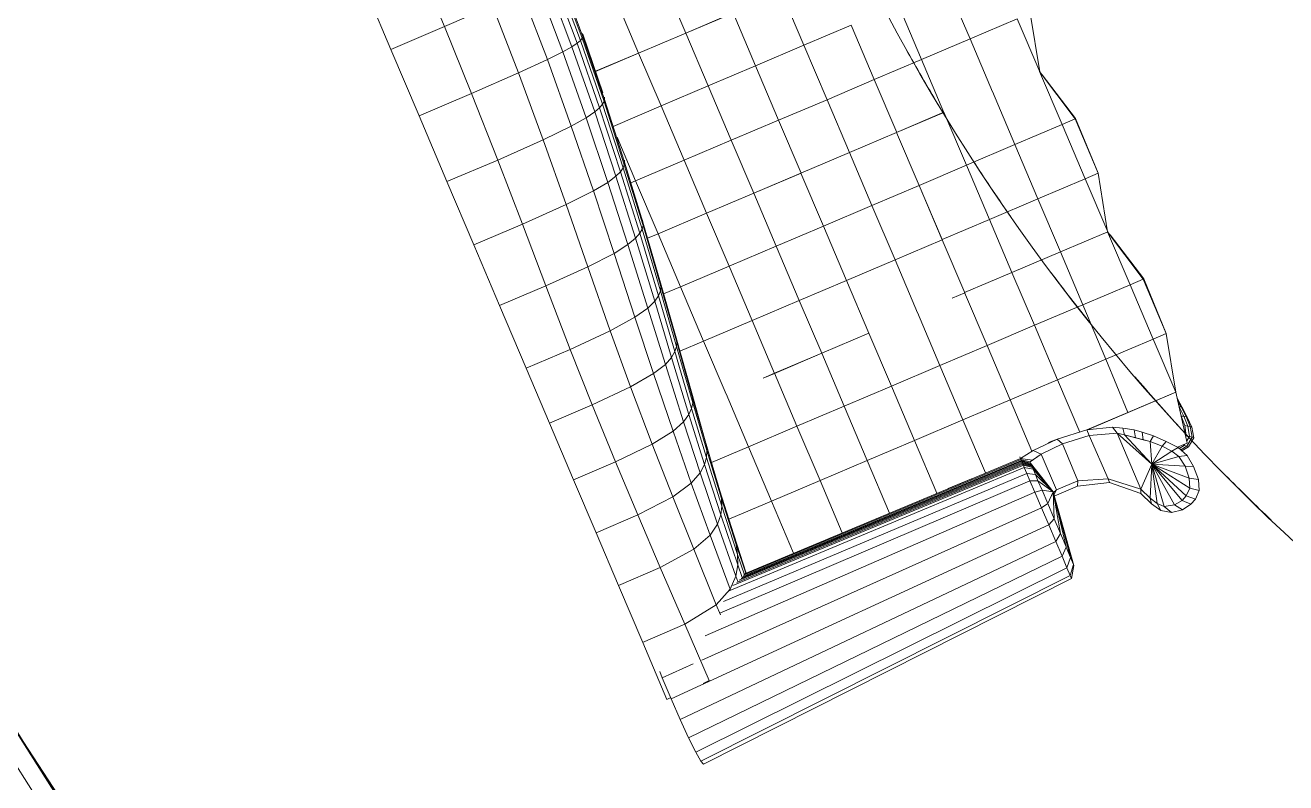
# Model space of a CAD drawing. Header units: metres. Extents: x -217 to -108, y -304 to -188.
# Drawn here: x -163.708 to -161.966, y -241.484 to -240.437 of the extents above; entities that cross this region are included whole.
import ezdxf

# ---------------------------------------------------------------- set-up
doc = ezdxf.new("R2010")
doc.units = ezdxf.units.M
for name, color, linetype, lineweight in [('A-FLOR', 192, 'Continuous', 9), ('A-GLAZ-CURT', 52, 'Continuous', 9), ('A-WALL', 113, 'Continuous', 9), ('G-IMPT', 8, 'Continuous', 9), ('I-FURN', 30, 'Continuous', 9), ('I-WALL', 2, 'Continuous', 9)]:
    doc.layers.add(name, color=color, linetype=linetype, lineweight=lineweight)

# ---------------------------------------------------------------- blocks, each defined once
blk = doc.blocks.new('Panel de sistema - Acristalado-456907-Nivel 3')
at = {"layer": 'A-GLAZ-CURT', "lineweight": 18}
for p, q in [((0.4601, 0.0495), (-0.4601, 0.0495)), ((-0.4601, 0.0495), (-0.4601, 0.0245)), ((0.4601, 0.0245), (0.4601, 0.0495)), ((-0.4601, 0.0245), (0.4601, 0.0245))]:
    blk.add_line(p, q, dxfattribs=at)
blk = doc.blocks.new('Couch21 - 12ZCOU21_dwg-V132-Nivel 3')
at = {"layer": 'G-IMPT'}
for p, q in [((-0.0063, 0.9929), (-0.0063, 0.8908)), ((0.0747, 0.9929), (0.0741, 0.8908)), ((0.0747, 0.9929), (0.0741, 0.8908)), ((0.0741, 0.8908), (-0.0063, 0.8908)), ((-0.0063, 0.8908), (-0.0063, 0.7912)), ((0.0741, 0.8908), (0.0724, 0.7912)), ((0.0741, 0.8908), (0.0724, 0.7912)), ((0.1464, 0.8912), (0.0741, 0.8908)), ((0.1464, 0.8912), (0.1434, 0.7919)), ((0.1907, 0.8921), (0.1873, 0.7933)), ((0.2149, 0.8931), (0.2112, 0.7949)), ((0.2292, 0.894), (0.2254, 0.7965)), ((0.2378, 0.895), (0.234, 0.7982)), ((0.2437, 0.896), (0.2397, 0.7999)), ((0.2471, 0.8969), (0.2431, 0.8016)), ((0.2488, 0.8978), (0.2448, 0.8032)), ((0.3068, 0.7523), (0.3068, 0.8318)), ((0.3777, 0.7523), (0.3777, 0.8318)), ((0.2431, 0.8016), (0.2367, 0.7092)), ((0.2448, 0.8032), (0.2383, 0.7119)), ((0.2431, 0.8016), (0.2397, 0.7999)), ((0.246, 0.8049), (0.24, 0.7211)), ((0.2448, 0.8032), (0.2431, 0.8016)), ((0.246, 0.8049), (0.2448, 0.8032)), ((0.2462, 0.8077), (0.246, 0.8049)), ((0.0724, 0.7912), (-0.0063, 0.7912)), ((-0.0063, 0.7912), (-0.0063, 0.6923)), ((0.0724, 0.7912), (0.0698, 0.6923)), ((0.0724, 0.7912), (0.0698, 0.6923)), ((0.1434, 0.7919), (0.0724, 0.7912)), ((0.1434, 0.7919), (0.1387, 0.6934)), ((0.1873, 0.7933), (0.1434, 0.7919)), ((0.1873, 0.7933), (0.1818, 0.6957)), ((0.2112, 0.7949), (0.1873, 0.7933)), ((0.2112, 0.7949), (0.2053, 0.6984)), ((0.2254, 0.7965), (0.2112, 0.7949)), ((0.2254, 0.7965), (0.2193, 0.7011)), ((0.234, 0.7982), (0.2254, 0.7965)), ((0.234, 0.7982), (0.2277, 0.7038)), ((0.2397, 0.7999), (0.2334, 0.7066)), ((0.2397, 0.7999), (0.234, 0.7982)), ((0.2423, 0.7524), (0.3068, 0.7524)), ((0.2423, 0.7523), (0.3068, 0.7523)), ((0.3068, 0.7524), (0.3777, 0.7523)), ((0.3068, 0.6729), (0.3068, 0.7524)), ((0.3777, 0.7523), (0.3068, 0.7523)), ((0.3777, 0.7523), (0.4486, 0.7524)), ((0.3777, 0.7523), (0.4486, 0.7523)), ((0.3777, 0.6729), (0.3777, 0.7523)), ((0.4486, 0.6729), (0.4486, 0.7524)), ((0.5214, 0.6729), (0.5214, 0.7524)), ((0.2396, 0.7146), (0.2383, 0.7119)), ((0.2053, 0.6984), (0.1818, 0.6957)), ((0.2053, 0.6984), (0.1979, 0.6045)), ((0.2193, 0.7011), (0.2053, 0.6984)), ((0.2193, 0.7011), (0.2115, 0.6079)), ((0.2277, 0.7038), (0.2193, 0.7011)), ((0.2277, 0.7038), (0.2197, 0.6112)), ((0.2334, 0.7066), (0.2252, 0.6146)), ((0.2334, 0.7066), (0.2277, 0.7038)), ((0.2367, 0.7092), (0.2284, 0.618)), ((0.2383, 0.7119), (0.23, 0.6214)), ((0.2367, 0.7092), (0.2334, 0.7066)), ((0.2383, 0.7119), (0.2367, 0.7092)), ((0.0698, 0.6923), (-0.0063, 0.6923)), ((-0.0063, 0.6923), (-0.0063, 0.5973)), ((0.0698, 0.6923), (0.0665, 0.5973)), ((0.0698, 0.6923), (0.0665, 0.5973)), ((0.1387, 0.6934), (0.0698, 0.6923)), ((0.1387, 0.6934), (0.1329, 0.5986)), ((0.1818, 0.6957), (0.1387, 0.6934)), ((0.1818, 0.6957), (0.1749, 0.6013)), ((0.2347, 0.6729), (0.3068, 0.6729)), ((0.3068, 0.5914), (0.3068, 0.6729)), ((0.3068, 0.6729), (0.3777, 0.6729)), ((0.3777, 0.5914), (0.3777, 0.6729)), ((0.3777, 0.6729), (0.4486, 0.6729)), ((0.5214, 0.6729), (0.4486, 0.6729)), ((0.4486, 0.5914), (0.4486, 0.6729)), ((0.5214, 0.5913), (0.5214, 0.6729)), ((0.5923, 0.6729), (0.5214, 0.6729)), ((0.5923, 0.5915), (0.5923, 0.6729)), ((0.5923, 0.5915), (0.5923, 0.6729)), ((0.6633, 0.5915), (0.6633, 0.6731)), ((0.7361, 0.5915), (0.7361, 0.6731)), ((0.234, 0.5913), (0.234, 0.6569)), ((0.2197, 0.6112), (0.2109, 0.5225)), ((0.2197, 0.6112), (0.2115, 0.6079)), ((0.2252, 0.6146), (0.2162, 0.5266)), ((0.2284, 0.618), (0.2194, 0.5307)), ((0.2252, 0.6146), (0.2197, 0.6112)), ((0.23, 0.6214), (0.2209, 0.5349)), ((0.2284, 0.618), (0.2252, 0.6146)), ((0.23, 0.6214), (0.2284, 0.618)), ((0.2308, 0.6236), (0.23, 0.6214)), ((0.0665, 0.5973), (-0.0063, 0.5973)), ((-0.0063, 0.5973), (-0.0063, 0.5064)), ((0.0665, 0.5973), (0.063, 0.5065)), ((0.0665, 0.5973), (0.063, 0.5065)), ((0.1329, 0.5986), (0.0665, 0.5973)), ((0.1329, 0.5986), (0.1266, 0.5077)), ((0.1749, 0.6013), (0.1329, 0.5986)), ((0.1749, 0.6013), (0.1674, 0.5107)), ((0.1979, 0.6045), (0.1749, 0.6013)), ((0.1979, 0.6045), (0.1897, 0.5145)), ((0.2115, 0.6079), (0.1979, 0.6045)), ((0.2115, 0.6079), (0.203, 0.5185)), ((0.2268, 0.5913), (0.234, 0.5913)), ((0.234, 0.5913), (0.3068, 0.5914)), ((0.234, 0.5119), (0.234, 0.5913)), ((0.3068, 0.5119), (0.3068, 0.5914)), ((0.3068, 0.5914), (0.3777, 0.5914)), ((0.3777, 0.5914), (0.3777, 0.5119)), ((0.3777, 0.5914), (0.4486, 0.5914)), ((0.5214, 0.5913), (0.4486, 0.5914)), ((0.4486, 0.5119), (0.4486, 0.5914)), ((0.5214, 0.5119), (0.5214, 0.5913)), ((0.5923, 0.5913), (0.5214, 0.5913)), ((0.6633, 0.5915), (0.5923, 0.5915)), ((0.5923, 0.5913), (0.5923, 0.5118)), ((0.7361, 0.5915), (0.6633, 0.5915)), ((0.6633, 0.512), (0.6633, 0.5915)), ((0.7361, 0.512), (0.7361, 0.5915)), ((0.807, 0.5915), (0.7361, 0.5915)), ((0.807, 0.5119), (0.8265, 0.5915)), ((0.807, 0.5915), (0.807, 0.5119)), ((0.8265, 0.5915), (0.807, 0.5119)), ((0.2162, 0.5266), (0.2062, 0.4381)), ((0.2194, 0.5307), (0.2092, 0.4431)), ((0.2209, 0.5349), (0.2107, 0.4482)), ((0.2162, 0.5266), (0.2109, 0.5225)), ((0.2194, 0.5307), (0.2162, 0.5266)), ((0.2209, 0.5349), (0.2194, 0.5307)), ((0.2217, 0.5378), (0.2209, 0.5349)), ((0.063, 0.5065), (-0.0063, 0.5065)), ((-0.0063, 0.5064), (-0.0063, 0.4122)), ((0.063, 0.5065), (0.0599, 0.4123)), ((0.063, 0.5065), (0.0599, 0.4123)), ((0.1266, 0.5077), (0.063, 0.5065)), ((0.1266, 0.5077), (0.1205, 0.4142)), ((0.1674, 0.5107), (0.1266, 0.5077)), ((0.1674, 0.5107), (0.1595, 0.4182)), ((0.1897, 0.5145), (0.1674, 0.5107)), ((0.1897, 0.5145), (0.1809, 0.423)), ((0.203, 0.5185), (0.1897, 0.5145)), ((0.203, 0.5185), (0.1935, 0.428)), ((0.2109, 0.5225), (0.2011, 0.433)), ((0.2109, 0.5225), (0.203, 0.5185)), ((0.234, 0.512), (0.218, 0.512)), ((0.234, 0.512), (0.3068, 0.512)), ((0.234, 0.4325), (0.234, 0.512)), ((0.3068, 0.512), (0.3777, 0.5119)), ((0.3068, 0.4325), (0.3068, 0.512)), ((0.3777, 0.5119), (0.4486, 0.512)), ((0.3777, 0.5119), (0.4486, 0.5119)), ((0.3777, 0.4325), (0.3777, 0.5119)), ((0.5214, 0.512), (0.4486, 0.512)), ((0.4486, 0.4325), (0.4486, 0.512)), ((0.5214, 0.512), (0.5923, 0.5121)), ((0.5214, 0.4325), (0.5214, 0.512)), ((0.5923, 0.4326), (0.5923, 0.5121)), ((0.5923, 0.5121), (0.6633, 0.5121)), ((0.5923, 0.5121), (0.5923, 0.4326)), ((0.5923, 0.5121), (0.6633, 0.512)), ((0.6633, 0.4327), (0.6633, 0.5121)), ((0.7361, 0.4327), (0.7361, 0.5122)), ((0.807, 0.5125), (0.807, 0.433)), ((0.807, 0.5125), (0.8265, 0.433)), ((0.8274, 0.433), (0.8084, 0.5066)), ((0.8274, 0.433), (0.8084, 0.5066)), ((0.2062, 0.4381), (0.1966, 0.3585)), ((0.2092, 0.4431), (0.1994, 0.3641)), ((0.2107, 0.4482), (0.2008, 0.3698)), ((0.2062, 0.4381), (0.2011, 0.433)), ((0.2092, 0.4431), (0.2062, 0.4381)), ((0.2107, 0.4482), (0.2092, 0.4431)), ((0.2111, 0.4502), (0.2107, 0.4482)), ((0.1595, 0.4182), (0.1205, 0.4142)), ((0.1595, 0.4182), (0.1529, 0.3366)), ((0.1809, 0.423), (0.1595, 0.4182)), ((0.1809, 0.423), (0.1728, 0.3419)), ((0.1935, 0.428), (0.1809, 0.423)), ((0.1935, 0.428), (0.1846, 0.3474)), ((0.2011, 0.433), (0.1918, 0.3529)), ((0.2011, 0.433), (0.1935, 0.428)), ((0.2087, 0.4325), (0.234, 0.4325)), ((0.234, 0.3509), (0.234, 0.4325)), ((0.234, 0.4325), (0.3068, 0.4325)), ((0.3068, 0.3509), (0.3068, 0.4325)), ((0.3068, 0.4325), (0.3777, 0.4325)), ((0.3777, 0.351), (0.3777, 0.4325)), ((0.3777, 0.4325), (0.4486, 0.4325)), ((0.5214, 0.4325), (0.4486, 0.4325)), ((0.4486, 0.3509), (0.4486, 0.4325)), ((0.5214, 0.3509), (0.5214, 0.4325)), ((0.5923, 0.4325), (0.5214, 0.4325)), ((0.6633, 0.4327), (0.5923, 0.4326)), ((0.5923, 0.3509), (0.5923, 0.4325)), ((0.5923, 0.3511), (0.5923, 0.4325)), ((0.7361, 0.4327), (0.6633, 0.4327)), ((0.6633, 0.3511), (0.6633, 0.4327)), ((0.7361, 0.3511), (0.7361, 0.4327)), ((0.807, 0.4327), (0.7361, 0.4327)), ((0.807, 0.433), (0.8265, 0.433)), ((0.807, 0.3513), (0.807, 0.4327)), ((0.807, 0.4327), (0.807, 0.3513)), ((0.8265, 0.433), (0.8265, 0.3513)), ((0.8274, 0.433), (0.8265, 0.3513)), ((0.8274, 0.433), (0.8265, 0.3513)), ((0.0599, 0.4123), (-0.0063, 0.4123)), ((-0.0063, 0.4122), (-0.0063, 0.3297)), ((0.0599, 0.4123), (0.058, 0.3298)), ((0.0599, 0.4123), (0.058, 0.3298)), ((0.1205, 0.4142), (0.0599, 0.4123)), ((0.1205, 0.4142), (0.1163, 0.332)), ((0.2008, 0.3698), (0.1907, 0.291)), ((0.2008, 0.3698), (0.1994, 0.3641)), ((0.2012, 0.3717), (0.2008, 0.3698)), ((0.1918, 0.3529), (0.1823, 0.2717)), ((0.1918, 0.3529), (0.1846, 0.3474)), ((0.1966, 0.3585), (0.1868, 0.2781)), ((0.1994, 0.3641), (0.1894, 0.2846)), ((0.1966, 0.3585), (0.1918, 0.3529)), ((0.1994, 0.3641), (0.1966, 0.3585)), ((0.1984, 0.3509), (0.234, 0.3509)), ((0.234, 0.2714), (0.234, 0.3509)), ((0.234, 0.3509), (0.3068, 0.3509)), ((0.3068, 0.3509), (0.3777, 0.351)), ((0.3068, 0.2715), (0.3068, 0.3509)), ((0.3777, 0.351), (0.3777, 0.2715)), ((0.3777, 0.351), (0.4486, 0.3509)), ((0.5214, 0.3509), (0.4486, 0.3509)), ((0.4486, 0.2715), (0.4486, 0.3509)), ((0.5214, 0.2714), (0.5214, 0.3509)), ((0.5923, 0.3509), (0.5214, 0.3509)), ((0.6633, 0.3511), (0.5923, 0.3511)), ((0.5923, 0.3509), (0.5923, 0.2714)), ((0.7361, 0.3511), (0.6633, 0.3511)), ((0.6633, 0.2716), (0.6633, 0.3511)), ((0.7361, 0.2716), (0.7361, 0.3511)), ((0.807, 0.3511), (0.7361, 0.3511)), ((0.8265, 0.3513), (0.807, 0.2718)), ((0.8265, 0.3513), (0.807, 0.3513)), ((0.8265, 0.3513), (0.807, 0.2718)), ((0.807, 0.3511), (0.807, 0.2715)), ((0.1163, 0.332), (0.058, 0.3298)), ((0.1163, 0.332), (0.113, 0.2475)), ((0.1529, 0.3366), (0.1163, 0.332)), ((0.1529, 0.3366), (0.1466, 0.2529)), ((0.1728, 0.3419), (0.1529, 0.3366)), ((0.1728, 0.3419), (0.1649, 0.259)), ((0.1846, 0.3474), (0.1728, 0.3419)), ((0.1846, 0.3474), (0.1757, 0.2653)), ((0.058, 0.3298), (-0.0063, 0.3298)), ((-0.0063, 0.3297), (-0.0063, 0.2447)), ((0.058, 0.3298), (0.0568, 0.2448)), ((0.058, 0.3298), (0.0568, 0.2448)), ((0.1894, 0.2846), (0.1813, 0.2181)), ((0.1907, 0.291), (0.1825, 0.2264)), ((0.1894, 0.2846), (0.1868, 0.2781)), ((0.1907, 0.291), (0.1894, 0.2846)), ((0.1912, 0.2948), (0.1907, 0.291)), ((0.1757, 0.2653), (0.1649, 0.259)), ((0.1757, 0.2653), (0.1686, 0.1931)), ((0.1823, 0.2717), (0.1747, 0.2014)), ((0.1823, 0.2717), (0.1757, 0.2653)), ((0.1868, 0.2781), (0.1789, 0.2098)), ((0.1868, 0.2781), (0.1823, 0.2717)), ((0.234, 0.1921), (0.234, 0.2716)), ((0.2896, 0.2716), (0.3068, 0.2716)), ((0.2896, 0.2715), (0.3068, 0.2715)), ((0.3777, 0.2715), (0.3068, 0.2716)), ((0.3068, 0.1921), (0.3068, 0.2716)), ((0.3068, 0.2715), (0.3777, 0.2715)), ((0.3777, 0.2715), (0.4486, 0.2716)), ((0.3777, 0.2715), (0.4486, 0.2715)), ((0.3777, 0.2715), (0.3777, 0.1921)), ((0.4486, 0.1921), (0.4486, 0.2716)), ((0.5214, 0.1921), (0.5214, 0.2716)), ((0.5735, 0.2714), (0.5923, 0.2714)), ((0.5923, 0.1922), (0.5923, 0.2717)), ((0.5923, 0.2717), (0.6633, 0.2716)), ((0.5923, 0.2717), (0.6633, 0.2717)), ((0.5923, 0.2717), (0.5923, 0.1922)), ((0.7361, 0.2718), (0.6633, 0.2717)), ((0.6633, 0.1923), (0.6633, 0.2717)), ((0.7361, 0.2716), (0.6633, 0.2716)), ((0.7361, 0.1923), (0.7361, 0.2718)), ((0.7361, 0.2716), (0.807, 0.2715)), ((0.807, 0.1923), (0.807, 0.2718)), ((0.807, 0.2718), (0.807, 0.1923)), ((0.807, 0.2718), (0.8265, 0.1923)), ((0.8274, 0.1923), (0.8083, 0.2664)), ((0.8274, 0.1923), (0.8083, 0.2664)), ((0.0568, 0.2448), (-0.0063, 0.2447)), ((-0.0063, 0.2447), (-0.0063, 0.1651)), ((0.0568, 0.2448), (0.0565, 0.1654)), ((0.0568, 0.2448), (0.0565, 0.1654)), ((0.113, 0.2475), (0.0568, 0.2448)), ((0.113, 0.2475), (0.1108, 0.1695)), ((0.1466, 0.2529), (0.113, 0.2475)), ((0.1466, 0.2529), (0.1416, 0.1768)), ((0.1649, 0.259), (0.1466, 0.2529)), ((0.1649, 0.259), (0.1586, 0.1849)), ((0.1789, 0.2098), (0.1717, 0.1412)), ((0.1813, 0.2181), (0.1739, 0.1515)), ((0.1789, 0.2098), (0.1747, 0.2014)), ((0.1825, 0.2264), (0.1759, 0.1694)), ((0.1813, 0.2181), (0.1789, 0.2098)), ((0.1825, 0.2264), (0.1813, 0.2181)), ((0.1686, 0.1931), (0.1586, 0.1849)), ((0.1686, 0.1931), (0.1622, 0.1207)), ((0.1747, 0.2014), (0.1679, 0.1309)), ((0.1747, 0.2014), (0.1686, 0.1931)), ((0.1785, 0.1921), (0.234, 0.1921)), ((0.234, 0.1105), (0.234, 0.1921)), ((0.234, 0.1921), (0.3068, 0.1921)), ((0.3068, 0.1106), (0.3068, 0.1921)), ((0.3068, 0.1921), (0.3777, 0.1921)), ((0.3777, 0.1106), (0.3777, 0.1921)), ((0.3777, 0.1921), (0.4486, 0.1921)), ((0.5214, 0.1921), (0.4486, 0.1921)), ((0.4486, 0.1106), (0.4486, 0.1921)), ((0.5214, 0.1105), (0.5214, 0.1921)), ((0.5923, 0.1921), (0.5214, 0.1921)), ((0.6633, 0.1923), (0.5923, 0.1922)), ((0.5923, 0.1107), (0.5923, 0.1921)), ((0.5923, 0.1107), (0.5923, 0.1921)), ((0.7361, 0.1923), (0.6633, 0.1923)), ((0.6633, 0.1107), (0.6633, 0.1923)), ((0.7361, 0.1107), (0.7361, 0.1923)), ((0.807, 0.1923), (0.7361, 0.1923)), ((0.807, 0.1107), (0.807, 0.1923)), ((0.807, 0.1923), (0.807, 0.1107)), ((0.807, 0.1923), (0.8265, 0.1923)), ((0.8265, 0.1923), (0.8265, 0.1107)), ((0.8274, 0.1923), (0.8265, 0.1107)), ((0.8274, 0.1923), (0.8265, 0.1107)), ((0.1416, 0.1768), (0.1108, 0.1695)), ((0.1416, 0.1768), (0.1374, 0.1006)), ((0.1586, 0.1849), (0.1416, 0.1768)), ((0.1586, 0.1849), (0.153, 0.1105)), ((0.0565, 0.1654), (-0.0063, 0.1652)), ((-0.0063, 0.1651), (-0.0063, 0.0858)), ((0.1108, 0.1695), (0.0565, 0.1654)), ((0.0565, 0.1654), (0.0566, 0.0862)), ((0.0565, 0.1654), (0.0566, 0.0862)), ((0.1108, 0.1695), (0.1091, 0.0914)), ((0.1717, 0.1412), (0.1657, 0.0746)), ((0.1739, 0.1515), (0.1678, 0.0881)), ((0.1717, 0.1412), (0.1679, 0.1309)), ((0.1739, 0.1515), (0.1717, 0.1412)), ((0.1679, 0.1309), (0.162, 0.0611)), ((0.1679, 0.1309), (0.1622, 0.1207)), ((0.153, 0.1105), (0.1374, 0.1006)), ((0.153, 0.1105), (0.1482, 0.0342)), ((0.1622, 0.1207), (0.153, 0.1105)), ((0.1622, 0.1207), (0.1567, 0.0476)), ((0.17, 0.1105), (0.234, 0.1105)), ((0.234, 0.1105), (0.3068, 0.1106)), ((0.234, 0.0323), (0.234, 0.1105)), ((0.3068, 0.0319), (0.3068, 0.1106)), ((0.3068, 0.1106), (0.3777, 0.1106)), ((0.3777, 0.0315), (0.3777, 0.1106)), ((0.3777, 0.1106), (0.4486, 0.1106)), ((0.5214, 0.1105), (0.4486, 0.1106)), ((0.4486, 0.0312), (0.4486, 0.1106)), ((0.5214, 0.031), (0.5214, 0.1105)), ((0.5923, 0.1105), (0.5214, 0.1105)), ((0.6633, 0.1107), (0.5923, 0.1107)), ((0.5923, 0.1105), (0.5923, 0.0337)), ((0.7361, 0.1107), (0.6633, 0.1107)), ((0.6633, 0.0321), (0.6633, 0.1107)), ((0.7351, 0.031), (0.7361, 0.1107)), ((0.807, 0.1107), (0.7361, 0.1107)), ((0.807, 0.1107), (0.807, 0.0311)), ((0.8265, 0.1107), (0.807, 0.0311)), ((0.807, 0.1107), (0.807, 0.0311)), ((0.8265, 0.1107), (0.807, 0.1107)), ((0.8265, 0.1107), (0.807, 0.0311)), ((0.1091, 0.0914), (0.0566, 0.0862)), ((0.1091, 0.0914), (0.1078, 0.0087)), ((0.1374, 0.1006), (0.1091, 0.0914)), ((0.1374, 0.1006), (0.1337, 0.0211)), ((0.1678, 0.0881), (0.1628, 0.0327)), ((0.1678, 0.0881), (0.1657, 0.0746)), ((0.0566, 0.0862), (-0.0063, 0.0859)), ((-0.0063, 0.0858), (-0.0063, 0.0002)), ((0.0566, 0.0862), (0.0572, 0.0009)), ((0.0566, 0.0862), (0.0572, 0.0009)), ((0.1657, 0.0746), (0.162, 0.0611)), ((0.1657, 0.0746), (0.1622, 0.0327)), ((0.162, 0.0611), (0.1567, 0.0476)), ((0.162, 0.0611), (0.1598, 0.0313)), ((0.1567, 0.0476), (0.1482, 0.0342)), ((0.1567, 0.0476), (0.1554, 0.0294)), ((0.163, 0.0355), (0.163, 0.0327)), ((0.5941, 0.0335), (0.6309, 0.0351)), ((0.5941, 0.0335), (0.6309, 0.0351)), ((0.6309, 0.0351), (0.618, 0.0354)), ((0.6737, 0.0312), (0.6309, 0.0351)), ((0.6737, 0.0312), (0.6309, 0.0351)), ((0.635, 0.0266), (0.6309, 0.0351)), ((0.1337, 0.0211), (0.1078, 0.0087)), ((0.5738, 0.017), (0.1315, 0.0195)), ((0.1337, 0.0211), (0.1336, 0.0194)), ((0.1482, 0.0342), (0.1337, 0.0211)), ((0.5738, 0.0204), (0.1393, 0.0241)), ((0.5738, 0.0218), (0.1461, 0.0259)), ((0.1482, 0.0342), (0.1478, 0.0264)), ((0.5738, 0.0234), (0.1503, 0.0273)), ((0.5738, 0.0249), (0.1536, 0.0283)), ((0.5738, 0.0264), (0.1554, 0.0291)), ((0.5738, 0.0275), (0.1575, 0.0303)), ((0.5738, 0.029), (0.1591, 0.0317)), ((0.5738, 0.0305), (0.1606, 0.0327)), ((0.5738, 0.0305), (0.1606, 0.0327)), ((0.5002, 0.031), (0.4656, 0.0311)), ((0.5738, 0.0305), (0.5941, 0.0335)), ((0.5738, 0.0305), (0.5941, 0.0335)), ((0.5738, 0.0305), (0.5738, 0.033)), ((0.5738, 0.029), (0.5738, 0.0305)), ((0.5882, 0.0219), (0.5738, 0.0305)), ((0.5738, 0.0275), (0.5738, 0.029)), ((0.5738, 0.029), (0.584, 0.0208)), ((0.5738, 0.0264), (0.5738, 0.0275)), ((0.584, 0.0192), (0.5738, 0.0275)), ((0.5738, 0.0249), (0.5738, 0.0264)), ((0.5738, 0.0264), (0.584, 0.0181)), ((0.5738, 0.0234), (0.5738, 0.0249)), ((0.584, 0.0166), (0.5738, 0.0249)), ((0.5738, 0.0218), (0.5738, 0.0234)), ((0.5738, 0.0234), (0.584, 0.0153)), ((0.5738, 0.0218), (0.584, 0.0138)), ((0.5738, 0.0218), (0.5738, 0.0204)), ((0.5738, 0.017), (0.5738, 0.0204)), ((0.584, 0.0126), (0.5738, 0.0204)), ((0.584, 0.0208), (0.6023, 0.0249)), ((0.5882, 0.0219), (0.584, 0.0208)), ((0.584, 0.0208), (0.584, 0.0192)), ((0.584, 0.0192), (0.584, 0.0208)), ((0.584, 0.0192), (0.5971, -0.0298)), ((0.584, 0.0192), (0.584, 0.0181)), ((0.584, 0.0192), (0.584, 0.0181)), ((0.584, 0.0181), (0.584, 0.0166)), ((0.5971, -0.0298), (0.584, 0.0181)), ((0.584, 0.0166), (0.584, 0.0181)), ((0.5882, 0.0219), (0.6023, 0.0249)), ((0.6023, 0.0249), (0.5941, 0.0335)), ((0.6023, 0.0249), (0.635, 0.0266)), ((0.6023, 0.0249), (0.635, 0.0266)), ((0.6025, -0.0289), (0.6023, 0.0249)), ((0.6348, -0.029), (0.635, 0.0266)), ((0.6348, -0.029), (0.635, 0.0266)), ((0.6735, 0.0226), (0.635, 0.0266)), ((0.6735, 0.0225), (0.635, 0.0266)), ((0.6735, 0.0226), (0.6737, 0.0312)), ((0.7104, 0.0102), (0.6735, 0.0226)), ((0.6742, -0.0427), (0.6735, 0.0225)), ((0.6735, 0.0225), (0.7104, 0.0102)), ((0.7351, 0.031), (0.6737, 0.0312)), ((0.7079, 0.0205), (0.6737, 0.0312)), ((0.7079, 0.0205), (0.6737, 0.0312)), ((0.807, 0.0311), (0.6744, 0.0309)), ((0.7079, 0.0205), (0.7205, 0.0137)), ((0.7079, 0.0205), (0.7205, 0.0138)), ((0.7079, 0.0205), (0.7104, 0.0102)), ((0.7351, 0.031), (0.807, 0.0311)), ((0.807, 0.0311), (0.7942, -0.0401)), ((0.7942, -0.0401), (0.807, 0.0311)), ((0.8058, 0.0093), (0.8049, 0.0192)), ((0.807, 0.0079), (0.8055, 0.0225)), ((0.0572, 0.0009), (-0.0063, 0.0004)), ((-0.0063, 0.0002), (-0.0063, -0.0852)), ((0.1078, 0.0087), (0.0572, 0.0009)), ((0.0572, 0.0009), (0.0579, -0.0842)), ((0.0572, 0.0009), (0.0579, -0.0842)), ((0.1078, 0.0087), (0.1076, -0.0065)), ((0.5738, 0.0077), (0.1186, 0.009)), ((0.5738, 0.017), (0.584, 0.0101)), ((0.5738, 0.017), (0.5738, 0.0077)), ((0.5738, -0.003), (0.5738, 0.0077)), ((0.584, 0.002), (0.5738, 0.0077)), ((0.584, 0.0166), (0.584, 0.0153)), ((0.5971, -0.0298), (0.584, 0.0166)), ((0.584, 0.0166), (0.584, 0.0153)), ((0.584, 0.0153), (0.584, 0.0138)), ((0.5971, -0.0298), (0.584, 0.0153)), ((0.584, 0.0138), (0.584, 0.0153)), ((0.584, 0.0126), (0.584, 0.0138)), ((0.5971, -0.0298), (0.584, 0.0138)), ((0.584, 0.0126), (0.584, 0.0138)), ((0.584, 0.0101), (0.584, 0.0126)), ((0.5971, -0.0298), (0.584, 0.0126)), ((0.584, 0.0101), (0.584, 0.0126)), ((0.5971, -0.0298), (0.584, 0.0101)), ((0.584, 0.002), (0.584, 0.0101)), ((0.584, -0.0073), (0.584, 0.002)), ((0.5971, -0.0298), (0.584, 0.002)), ((0.584, -0.0073), (0.584, 0.002)), ((0.7104, 0.0102), (0.7105, -0.0736)), ((0.7104, 0.0102), (0.7105, -0.0736)), ((0.7104, 0.0102), (0.7189, 0.0044)), ((0.7378, -0.0479), (0.7104, 0.0102)), ((0.7378, -0.0479), (0.7104, 0.0102)), ((0.7104, 0.0102), (0.7189, 0.0044)), ((0.7205, 0.0137), (0.7189, 0.0044)), ((0.7477, -0.018), (0.7189, 0.0044)), ((0.7378, -0.0479), (0.7189, 0.0044)), ((0.7378, -0.0479), (0.7189, 0.0044)), ((0.7313, -0.0053), (0.7189, 0.0044)), ((0.7337, 0.0054), (0.7205, 0.0138)), ((0.7337, 0.0054), (0.7205, 0.0137)), ((0.7313, -0.0053), (0.7337, 0.0054)), ((0.7428, -0.0018), (0.7337, 0.0054)), ((0.8033, 0.0107), (0.8058, 0.0093)), ((0.8041, -0.004), (0.8033, 0.0106)), ((0.8069, -0.0057), (0.8058, 0.0093)), ((0.8058, 0.0093), (0.807, 0.0079)), ((0.8082, -0.0072), (0.807, 0.0079)), ((0.5738, -0.003), (0.1076, -0.0039)), ((0.5738, -0.003), (0.584, -0.0073)), ((0.5738, -0.003), (0.5738, -0.0203)), ((0.584, -0.0073), (0.584, -0.0215)), ((0.5971, -0.0298), (0.584, -0.0073)), ((0.584, -0.0215), (0.584, -0.0073)), ((0.7313, -0.0053), (0.7401, -0.0121)), ((0.7428, -0.0018), (0.7401, -0.0121)), ((0.7401, -0.0121), (0.7477, -0.018)), ((0.7428, -0.0018), (0.7551, -0.0128)), ((0.7551, -0.0128), (0.7477, -0.018)), ((0.7682, -0.0265), (0.7551, -0.0128)), ((0.8005, -0.0164), (0.7968, -0.0301)), ((0.8005, -0.0164), (0.8008, -0.0036)), ((0.8005, -0.0164), (0.804, -0.0187)), ((0.8041, -0.004), (0.801, -0.0023)), ((0.8041, -0.004), (0.804, -0.0187)), ((0.8041, -0.004), (0.8069, -0.0057)), ((0.8069, -0.0057), (0.807, -0.0207)), ((0.8069, -0.0057), (0.8082, -0.0072)), ((0.8082, -0.0072), (0.8085, -0.0223)), ((0.5738, -0.0203), (0.077, -0.025)), ((0.5738, -0.0203), (0.077, -0.025)), ((0.5738, -0.0203), (0.584, -0.0215)), ((0.5738, -0.0439), (0.5738, -0.0203)), ((0.584, -0.0215), (0.5738, -0.0203)), ((0.584, -0.0416), (0.584, -0.0215)), ((0.584, -0.0215), (0.584, -0.0416)), ((0.5971, -0.0298), (0.584, -0.0215)), ((0.5971, -0.0298), (0.584, -0.1344)), ((0.5971, -0.0298), (0.584, -0.1329)), ((0.5971, -0.0298), (0.584, -0.1227)), ((0.5971, -0.0298), (0.584, -0.1068)), ((0.5971, -0.0298), (0.584, -0.0868)), ((0.5971, -0.0298), (0.584, -0.0644)), ((0.5971, -0.0298), (0.584, -0.0416)), ((0.6025, -0.0289), (0.5964, -0.034)), ((0.5967, -0.0309), (0.6025, -0.0289)), ((0.5967, -0.0309), (0.6025, -0.0289)), ((0.6025, -0.0289), (0.6348, -0.029)), ((0.6025, -0.0289), (0.6348, -0.029)), ((0.6348, -0.029), (0.6313, -0.0356)), ((0.6742, -0.0427), (0.6348, -0.029)), ((0.6742, -0.0427), (0.6348, -0.029)), ((0.7378, -0.0479), (0.7477, -0.018)), ((0.7378, -0.0479), (0.7477, -0.018)), ((0.7378, -0.0479), (0.7605, -0.0305)), ((0.7378, -0.0479), (0.7605, -0.0305)), ((0.7605, -0.0305), (0.7477, -0.018)), ((0.7605, -0.0305), (0.7477, -0.018)), ((0.7682, -0.0265), (0.7605, -0.0305)), ((0.7702, -0.0422), (0.7605, -0.0305)), ((0.7702, -0.0422), (0.7605, -0.0305)), ((0.7682, -0.0265), (0.7801, -0.0407)), ((0.7948, -0.0371), (0.8004, -0.0328)), ((0.7968, -0.0301), (0.7961, -0.0306)), ((0.7968, -0.0301), (0.8004, -0.0328)), ((0.7968, -0.0301), (0.8004, -0.0328)), ((0.7992, -0.0214), (0.7976, -0.0211)), ((0.804, -0.0187), (0.8004, -0.0328)), ((0.8035, -0.0351), (0.8004, -0.0328)), ((0.8004, -0.0328), (0.8035, -0.0351)), ((0.807, -0.0207), (0.8035, -0.0351)), ((0.804, -0.0187), (0.807, -0.0207)), ((0.8052, -0.0369), (0.8085, -0.0223)), ((0.807, -0.0207), (0.8085, -0.0223)), ((-0.0001, -0.0459), (-0.0003, -0.0551)), ((-0.0001, -0.0459), (-0.0003, -0.0551)), ((0.5738, -0.0439), (0.0594, -0.054)), ((0.5738, -0.0439), (0.584, -0.0416)), ((0.5738, -0.0692), (0.5738, -0.0439)), ((0.584, -0.0644), (0.584, -0.0416)), ((0.584, -0.0644), (0.584, -0.0416)), ((0.5961, -0.0355), (0.6313, -0.0356)), ((0.5961, -0.0355), (0.6313, -0.0356)), ((0.6739, -0.0484), (0.6313, -0.0356)), ((0.6739, -0.0484), (0.6313, -0.0356)), ((0.6739, -0.0484), (0.6742, -0.0427)), ((0.6739, -0.0484), (0.7079, -0.0791)), ((0.7079, -0.0791), (0.6739, -0.0484)), ((0.6742, -0.0427), (0.7105, -0.0736)), ((0.7105, -0.0736), (0.6742, -0.0427)), ((0.7378, -0.0479), (0.7105, -0.0736)), ((0.7378, -0.0479), (0.7105, -0.0736)), ((0.7378, -0.0479), (0.7171, -0.0899)), ((0.7378, -0.0479), (0.7171, -0.0899)), ((0.7234, -0.1009), (0.7378, -0.0479)), ((0.7234, -0.1009), (0.7378, -0.0479)), ((0.7308, -0.1082), (0.7378, -0.0479)), ((0.7308, -0.1082), (0.7378, -0.0479)), ((0.7378, -0.0479), (0.7702, -0.0422)), ((0.7378, -0.0479), (0.7702, -0.0422)), ((0.7378, -0.0479), (0.7447, -0.112)), ((0.7378, -0.0479), (0.7447, -0.112)), ((0.7378, -0.0479), (0.773, -0.0987)), ((0.7378, -0.0479), (0.773, -0.0987)), ((0.7378, -0.0479), (0.7776, -0.0856)), ((0.7378, -0.0479), (0.7776, -0.0856)), ((0.7378, -0.0479), (0.7791, -0.0685)), ((0.7378, -0.0479), (0.7791, -0.0685)), ((0.7378, -0.0479), (0.7762, -0.0526)), ((0.7378, -0.0479), (0.7762, -0.0526)), ((0.7378, -0.0479), (0.7569, -0.1102)), ((0.7378, -0.0479), (0.7569, -0.1102)), ((0.7378, -0.0479), (0.7644, -0.1066)), ((0.7378, -0.0479), (0.7644, -0.1066)), ((0.7801, -0.0407), (0.7702, -0.0422)), ((0.7702, -0.0422), (0.7801, -0.0407)), ((0.7762, -0.0526), (0.7702, -0.0422)), ((0.7762, -0.0526), (0.7702, -0.0422)), ((0.7796, -0.04), (0.7942, -0.0401)), ((0.7942, -0.0401), (0.7796, -0.04)), ((0.7873, -0.0557), (0.7801, -0.0407)), ((0.7891, -0.0414), (0.781, -0.0426)), ((0.792, -0.0439), (0.7823, -0.0452)), ((0.7935, -0.0456), (0.7831, -0.047)), ((0.7891, -0.0414), (0.7876, -0.04)), ((0.7891, -0.0414), (0.7908, -0.04)), ((0.7891, -0.0414), (0.792, -0.0439)), ((0.792, -0.0439), (0.8035, -0.0351)), ((0.792, -0.0439), (0.7935, -0.0456)), ((0.7935, -0.0456), (0.8052, -0.0369)), ((0.8052, -0.0369), (0.8035, -0.0351)), ((0.8035, -0.0351), (0.8052, -0.0369)), ((-0.0003, -0.0551), (-0.0004, -0.0868)), ((-0.0003, -0.0551), (-0.0004, -0.0868)), ((0.5738, -0.0692), (-0.0004, -0.0868)), ((0.0463, -0.0542), (-0.0003, -0.0551)), ((0.5738, -0.0692), (0.584, -0.0644)), ((0.5738, -0.0692), (0.5738, -0.0941)), ((0.584, -0.0868), (0.584, -0.0644)), ((0.584, -0.0868), (0.584, -0.0644)), ((0.7791, -0.0685), (0.7762, -0.0526)), ((0.7791, -0.0685), (0.7762, -0.0526)), ((0.7873, -0.0557), (0.7762, -0.0526)), ((0.7776, -0.0856), (0.7791, -0.0685)), ((0.7791, -0.0685), (0.7776, -0.0856)), ((0.7791, -0.0685), (0.7896, -0.0733)), ((0.7873, -0.0557), (0.7896, -0.0733)), ((-0.0004, -0.0849), (-0.0063, -0.085)), ((-0.0004, -0.0868), (-0.0001, -0.1179)), ((-0.0004, -0.0868), (-0.0001, -0.1179)), ((0.0579, -0.0842), (0.0484, -0.0843)), ((0.584, -0.0868), (0.5738, -0.0941)), ((0.584, -0.0868), (0.584, -0.1068)), ((0.584, -0.1068), (0.584, -0.0868)), ((0.7079, -0.0791), (0.7105, -0.0736)), ((0.7079, -0.0791), (0.7158, -0.0981)), ((0.7105, -0.0736), (0.7171, -0.0899)), ((0.7171, -0.0899), (0.7105, -0.0736)), ((0.773, -0.0986), (0.7776, -0.0856)), ((0.7776, -0.0856), (0.773, -0.0986)), ((0.7776, -0.0856), (0.7889, -0.0923)), ((0.7896, -0.0733), (0.7889, -0.0923)), ((0.5738, -0.0941), (-0.0001, -0.1179)), ((0.5738, -0.0941), (0.5738, -0.1163)), ((0.7171, -0.0899), (0.7158, -0.0981)), ((0.7158, -0.0981), (0.7241, -0.1113)), ((0.7234, -0.1009), (0.7171, -0.0899)), ((0.7171, -0.0899), (0.7234, -0.1009)), ((0.7234, -0.1009), (0.7308, -0.1082)), ((0.7234, -0.1009), (0.7308, -0.1082)), ((0.7234, -0.1009), (0.7241, -0.1113)), ((0.7644, -0.1066), (0.773, -0.0986)), ((0.773, -0.0987), (0.7644, -0.1066)), ((0.773, -0.0986), (0.7837, -0.1069)), ((0.7889, -0.0923), (0.7837, -0.1069)), ((0.0008, -0.1457), (-0.0001, -0.1179)), ((-0.0001, -0.1179), (0.0008, -0.1457)), ((0.5738, -0.1163), (0.0008, -0.1457)), ((0.5738, -0.1163), (0.0008, -0.1457)), ((0.584, -0.1069), (0.5738, -0.1163)), ((0.584, -0.1069), (0.5738, -0.1163)), ((0.5738, -0.1339), (0.5738, -0.1163)), ((0.584, -0.1227), (0.584, -0.1069)), ((0.584, -0.1227), (0.584, -0.1069)), ((0.7241, -0.1113), (0.7368, -0.1197)), ((0.7308, -0.1082), (0.7447, -0.112)), ((0.7447, -0.112), (0.7308, -0.1082)), ((0.7368, -0.1197), (0.7308, -0.1082)), ((0.7523, -0.1223), (0.7368, -0.1197)), ((0.7447, -0.112), (0.7569, -0.1102)), ((0.7569, -0.1102), (0.7447, -0.112)), ((0.7523, -0.1223), (0.7447, -0.112)), ((0.7523, -0.1223), (0.7658, -0.1197)), ((0.7569, -0.1102), (0.7644, -0.1066)), ((0.7644, -0.1066), (0.7569, -0.1102)), ((0.7658, -0.1197), (0.7569, -0.1102)), ((0.7569, -0.1102), (0.7658, -0.1197)), ((0.7644, -0.1066), (0.7742, -0.1157)), ((0.7658, -0.1197), (0.7742, -0.1157)), ((0.7742, -0.1157), (0.7837, -0.1069)), ((0.5738, -0.1339), (0.002, -0.1677)), ((0.584, -0.1227), (0.5738, -0.1339)), ((0.584, -0.1329), (0.5738, -0.1453)), ((0.5738, -0.1453), (0.5738, -0.1339)), ((0.5738, -0.1496), (0.584, -0.1344)), ((0.584, -0.1329), (0.584, -0.1227)), ((0.584, -0.1329), (0.584, -0.1227)), ((0.584, -0.1329), (0.584, -0.1344)), ((0.0008, -0.1457), (0.002, -0.1677)), ((0.002, -0.1677), (0.0008, -0.1457)), ((0.5738, -0.1453), (0.0036, -0.1819)), ((0.5738, -0.1496), (0.0053, -0.1873)), ((0.5738, -0.1496), (0.5738, -0.1453)), ((0.002, -0.1677), (0.0036, -0.1819)), ((0.002, -0.1677), (0.0036, -0.1819)), ((0.0036, -0.1819), (0.0053, -0.1873)), ((0.0036, -0.1819), (0.0053, -0.1873))]:
    blk.add_line(p, q, dxfattribs=at)
blk = doc.blocks.new('Couch21 - Couch21-V133-Nivel 3')
blk.add_blockref('Couch21 - 12ZCOU21_dwg-V132-Nivel 3', (0, 0))

msp = doc.modelspace()

# ---------------------------------------------------------------- linework, layer by layer
at = {"layer": 'A-FLOR'}
msp.add_arc((-160.1022, -239.1394), 2.7344, 127.7247, 292.1612, dxfattribs=at)
at = {"layer": 'A-WALL'}
for radius, start, end in [(4.2724, 116.386, 292.2113), (4.2724, 122.9091, 292.2113), (4.4724, 191.9237, 292.3046)]:
    msp.add_arc((-160.1022, -239.1394), radius, start, end, dxfattribs=at)
at = {"layer": 'I-WALL'}
for start, end in [(209.118, 210.99), (212.9847, 214.8558), (216.8517, 218.7216), (220.7189, 222.5873), (224.5865, 226.4529)]:
    msp.add_arc((-160.1022, -239.1394), 2.7344, start, end, dxfattribs=at)

# ---------------------------------------------------------------- block references
at = {"layer": 'A-GLAZ-CURT', "rotation": 122.4601654411275}
msp.add_blockref('Panel de sistema - Acristalado-456907-Nivel 3', (-163.6795, -241.4326), dxfattribs=at)
at = {"layer": 'I-FURN', "rotation": 22.99999999999902}
msp.add_blockref('Couch21 - Couch21-V133-Nivel 3', (-162.8489, -241.2882), dxfattribs=at)

doc.saveas('drawing.dxf')
